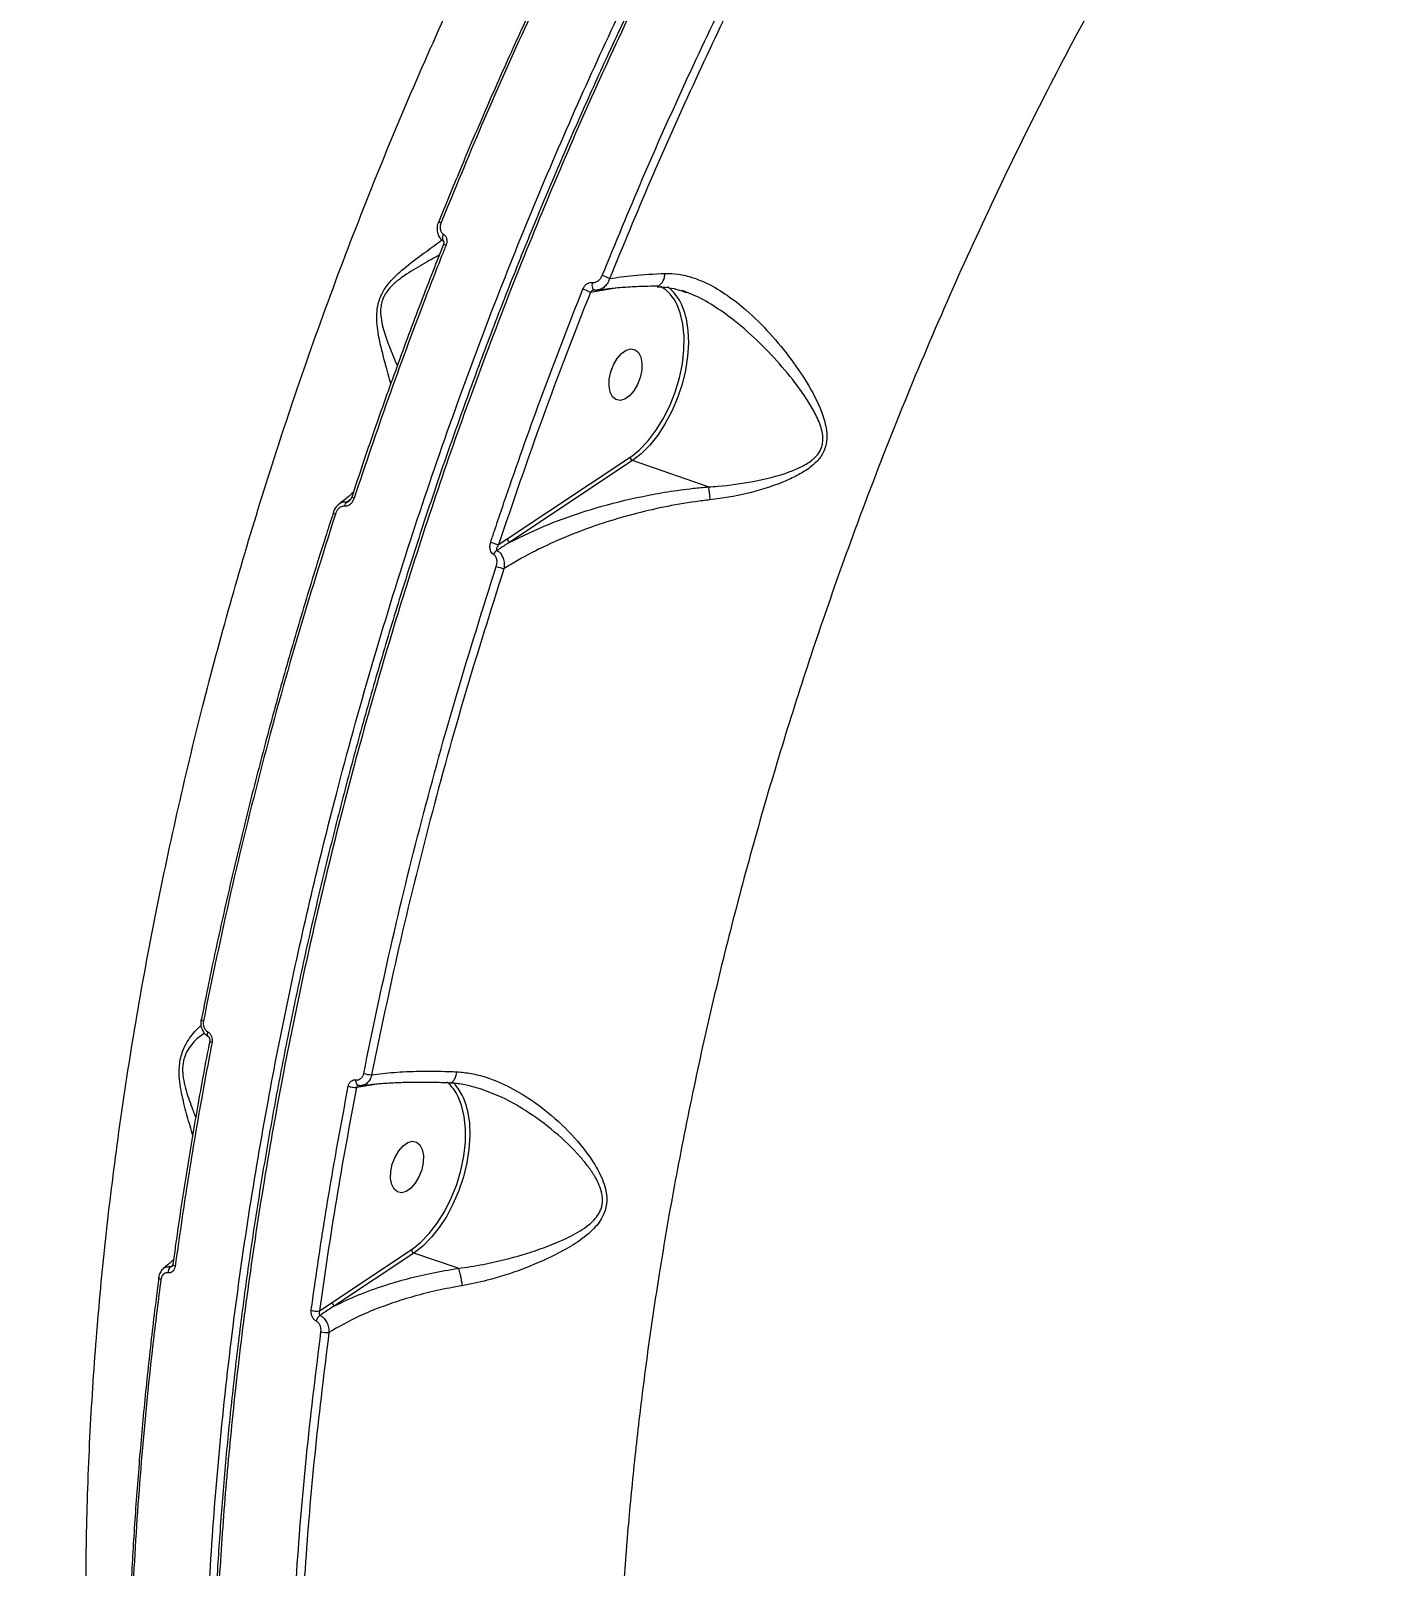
# Model space of a CAD drawing. Header units: millimetres. Extents: x -8607 to 7621, y -5747 to 4382.
# Drawn here: x 4551.7 to 4778, y -822.9 to -564.5 of the extents above; entities that cross this region are included whole.
import ezdxf

# ---------------------------------------------------------------- set-up
doc = ezdxf.new("R2010")
doc.units = ezdxf.units.MM
doc.layers.add('DIKOM_ОБЪЕКТ', color=7, linetype='Continuous')
doc.layers.add('DIKOM_РАЗМЕР_ОБЪЕКТА', color=7, linetype='Continuous')
doc.styles.add('style1', font='arial.ttf', dxfattribs={"width": 0.8})
doc.dimstyles.new('1-50', dxfattribs={"dimtxt": 300, "dimasz": 200, "dimexe": 100, "dimexo": 0, "dimgap": 100, "dimtad": 1, "dimtxsty": 'style1', "dimcen": 200, "dimclrd": 7, "dimclre": 7, "dimclrt": 7, "dimadec": 1, "dimazin": 2, "dimtfac": 1, "dimtmove": 0, "dimatfit": 2, "dimfxl": 0, "dimlwd": 25, "dimlwe": 18, "dimarcsym": 0})

# ---------------------------------------------------------------- blocks, each defined once
blk = doc.blocks.new('*D11')
at = {"layer": 'Defpoints', "color": 0, "transparency": 16777216}
for p in [(7619.37, -165.15), (-6826.53, -739.39), (7619.37, -5647.14)]:
    blk.add_point(p, dxfattribs=at)
at = {"layer": 'DIKOM_РАЗМЕР_ОБЪЕКТА', "color": 7, "lineweight": 18, "transparency": 16777216}
for p, q in [((7619.37, -165.15), (7619.37, -5747.14)), ((-6826.53, -739.39), (-6826.53, -5747.14))]:
    blk.add_line(p, q, dxfattribs=at)
at = {"layer": 'DIKOM_РАЗМЕР_ОБЪЕКТА', "color": 7, "lineweight": 25, "transparency": 16777216}
blk.add_line((-6626.53, -5647.14), (7419.37, -5647.14), dxfattribs=at)
at = {"layer": 'DIKOM_РАЗМЕР_ОБЪЕКТА', "color": 7, "transparency": 16777216}
for points in [[(-6626.53, -5613.8), (-6626.53, -5680.47), (-6826.53, -5647.14)], [(7419.37, -5613.8), (7419.37, -5680.47), (7619.37, -5647.14)]]:
    blk.add_solid(points, dxfattribs=at)
at = {"layer": 'DIKOM_РАЗМЕР_ОБЪЕКТА', "color": 7, "transparency": 16777216, "insert": (396.42, -5393.96), "char_height": 300, "attachment_point": 5, "style": 'style1'}
blk.add_mtext('14400', dxfattribs=at)
blk = doc.blocks.new('*D13')
at = {"layer": 'Defpoints', "color": 0, "transparency": 16777216}
for p in [(-5326.53, -191.39), (6073.47, -191.39), (6073.47, -4959.53)]:
    blk.add_point(p, dxfattribs=at)
at = {"layer": 'DIKOM_РАЗМЕР_ОБЪЕКТА', "color": 7, "lineweight": 18, "transparency": 16777216}
for p, q in [((-5326.53, -191.39), (-5326.53, -5059.53)), ((6073.47, -191.39), (6073.47, -5059.53))]:
    blk.add_line(p, q, dxfattribs=at)
at = {"layer": 'DIKOM_РАЗМЕР_ОБЪЕКТА', "color": 7, "lineweight": 25, "transparency": 16777216}
blk.add_line((-5126.53, -4959.53), (5873.47, -4959.53), dxfattribs=at)
at = {"layer": 'DIKOM_РАЗМЕР_ОБЪЕКТА', "color": 7, "transparency": 16777216}
for points in [[(-5126.53, -4926.2), (-5126.53, -4992.86), (-5326.53, -4959.53)], [(5873.47, -4926.2), (5873.47, -4992.86), (6073.47, -4959.53)]]:
    blk.add_solid(points, dxfattribs=at)
at = {"layer": 'DIKOM_РАЗМЕР_ОБЪЕКТА', "color": 7, "transparency": 16777216, "insert": (373.47, -4706.36), "char_height": 300, "attachment_point": 5, "style": 'style1'}
blk.add_mtext('11400', dxfattribs=at)

msp = doc.modelspace()

# ---------------------------------------------------------------- linework, layer by layer
at = {"layer": 'DIKOM_ОБЪЕКТ', "color": 7, "linetype": 'Continuous', "lineweight": 15}
for p, q in [((4620.332, -596.776), (4620.332, -596.782)), ((4621.185, -600.499), (4621.185, -600.501)), ((4621.196, -599.906), (4621.207, -599.912)), ((4648.844, -608.061), (4645.913, -608.548)), ((4646.574, -608.135), (4646.68, -608.133)), ((4650.434, -607.779), (4648.844, -608.061)), ((4662.11, -608.541), (4661.369, -608.237)), ((4631.933, -650), (4652.576, -636.285)), ((4652.991, -636.856), (4632.348, -650.572)), ((4652.576, -636.285), (4652.87, -636.08)), ((4665.748, -641.266), (4652.991, -636.856)), ((4605.738, -643.008), (4605.739, -643.008)), ((4602.592, -645.678), (4602.596, -645.676)), ((4630.457, -650.991), (4631.933, -650)), ((4580.399, -730.903), (4580.406, -730.886)), ((4609.031, -741.909), (4606.545, -742.32)), ((4607.003, -741.957), (4606.892, -741.957)), ((4610.342, -741.677), (4609.031, -741.909)), ((4627.721, -742.678), (4627.405, -742.552)), ((4602.459, -778.461), (4615.806, -769.593)), ((4615.806, -769.593), (4616.093, -769.394)), ((4616.221, -770.165), (4602.874, -779.033)), ((4623.654, -772.735), (4616.221, -770.165)), ((4600.324, -779.902), (4602.459, -778.461))]:
    msp.add_line(p, q, dxfattribs=at)
at = {"layer": 'DIKOM_ОБЪЕКТ', "color": 7, "linetype": 'Continuous', "lineweight": 15, "flags": 128}
for points in [[(4621.199, -598.776), (4621.096, -598.994), (4621.028, -599.215), (4621, -599.425), (4621.012, -599.613), (4621.064, -599.766), (4621.154, -599.877), (4621.196, -599.906)], [(4646.236, -606.884), (4646.191, -607.122), (4646.178, -607.362), (4646.197, -607.589), (4646.247, -607.79), (4646.326, -607.953), (4646.429, -608.068), (4646.549, -608.13), (4646.574, -608.135)], [(4652.87, -636.08), (4654.092, -635.09), (4655.553, -633.588), (4656.925, -631.815), (4658.173, -629.815), (4659.268, -627.636), (4660.183, -625.329), (4660.896, -622.952), (4661.389, -620.561), (4661.652, -618.214), (4661.677, -615.968), (4661.465, -613.877), (4661.019, -611.992), (4660.498, -610.656)], [(4661.953, -612.721), (4662.017, -613.003), (4662.316, -614.973), (4662.396, -617.106), (4662.255, -619.357), (4661.896, -621.677), (4661.327, -624.014), (4660.561, -626.32), (4659.613, -628.543), (4658.505, -630.636), (4657.261, -632.553), (4655.907, -634.252), (4654.473, -635.697), (4652.991, -636.856)], [(4650.214, -626.585), (4649.642, -626.114), (4649.246, -625.342), (4649.059, -624.33), (4649.095, -623.161), (4649.353, -621.929), (4649.811, -620.735), (4650.432, -619.674), (4651.165, -618.834), (4651.952, -618.281), (4652.728, -618.061), (4653.431, -618.192), (4654.004, -618.662), (4654.4, -619.435), (4654.587, -620.447), (4654.55, -621.616), (4654.292, -622.848), (4653.834, -624.042), (4653.213, -625.103), (4652.48, -625.943), (4651.693, -626.496), (4650.917, -626.716), (4650.214, -626.585)], [(4606.155, -643.164), (4606.012, -643.114), (4605.895, -643.072), (4605.808, -643.04), (4605.755, -643.018), (4605.738, -643.008), (4605.738, -643.008)], [(4580.789, -731.148), (4580.653, -731.097), (4580.542, -731.045), (4580.462, -730.995), (4580.413, -730.948), (4580.399, -730.907), (4580.399, -730.903)], [(4581.52, -732.936), (4581.472, -733.118), (4581.45, -733.289), (4581.455, -733.445), (4581.486, -733.577), (4581.543, -733.681), (4581.623, -733.752), (4581.638, -733.761)], [(4582.249, -734.717), (4582.108, -734.663), (4581.995, -734.608), (4581.914, -734.556), (4581.869, -734.507), (4581.86, -734.465)], [(4606.892, -741.957), (4606.886, -741.957), (4606.777, -741.917), (4606.678, -741.838), (4606.594, -741.725), (4606.529, -741.581), (4606.485, -741.412), (4606.464, -741.225), (4606.467, -741.028)], [(4616.093, -769.394), (4617.322, -768.398), (4618.784, -766.896), (4620.155, -765.124), (4621.404, -763.123), (4622.498, -760.944), (4623.413, -758.637), (4624.126, -756.26), (4624.62, -753.869), (4624.883, -751.522), (4624.908, -749.276), (4624.695, -747.185), (4624.249, -745.299), (4623.687, -743.878)], [(4625.183, -746.03), (4625.248, -746.312), (4625.546, -748.281), (4625.626, -750.415), (4625.485, -752.666), (4625.126, -754.985), (4624.557, -757.323), (4623.791, -759.629), (4622.843, -761.852), (4621.736, -763.945), (4620.491, -765.862), (4619.138, -767.561), (4617.704, -769.006), (4616.221, -770.165)], [(4613.444, -759.894), (4612.872, -759.423), (4612.476, -758.651), (4612.289, -757.639), (4612.326, -756.47), (4612.584, -755.238), (4613.041, -754.043), (4613.662, -752.983), (4614.396, -752.142), (4615.182, -751.59), (4615.959, -751.37), (4616.662, -751.5), (4617.234, -751.971), (4617.63, -752.744), (4617.817, -753.756), (4617.78, -754.925), (4617.522, -756.156), (4617.065, -757.351), (4616.444, -758.411), (4615.71, -759.252), (4614.924, -759.805), (4614.147, -760.025), (4613.444, -759.894)], [(4576.042, -772.382), (4575.901, -772.327), (4575.789, -772.267), (4575.71, -772.206), (4575.666, -772.147), (4575.66, -772.092)], [(4573.258, -774.318), (4573.258, -774.316), (4573.265, -774.289)], [(4573.639, -774.601), (4573.504, -774.547), (4573.394, -774.489), (4573.315, -774.43), (4573.269, -774.372), (4573.258, -774.318)]]:
    msp.add_lwpolyline(points, dxfattribs=at)
at = {"layer": 'DIKOM_ОБЪЕКТ', "color": 7, "linetype": 'Continuous', "lineweight": 15}
for centre, radius, start, end in [((4620.311, -597.788), 1.012, 63.19177, 88.8455), ((4621.161, -601.5), 1.001, 62.71828, 88.61663), ((4644.388, -615.851), 10.725, 63.73016, 70.91485), ((4640.99, -618.611), 11.201, 63.93296, 71.03418), ((4654.429, -613.302), 6.621, 23.55399, 60.46659), ((4653.563, -614.248), 8.528, 10.31572, 51.40814), ((4653.246, -636.235), 0.672, 184.28835, 247.69013), ((4603.724, -643.343), 2.594, 244.12925, 253.96465), ((4605.796, -644.728), 1.27, 132.52687, 171.11115), ((4641.662, -614.401), 38.267, 250.89987, 252.97416), ((4632.603, -649.95), 0.672, 184.28909, 247.6901), ((4631.018, -653.254), 1.523, 122.86912, 156.74023), ((4639.644, -627.016), 29.239, 250.90599, 253.54148), ((4609.088, -736.114), 4.049, 251.01827, 270.21515), ((4606.43, -738.496), 3.826, 250.81842, 271.71327), ((4617.122, -746.966), 7.255, 25.19273, 50.06394), ((4616.312, -747.741), 9.035, 10.91744, 43.75458), ((4616.476, -769.543), 0.672, 184.28836, 247.69012), ((4576.183, -773.466), 1.355, 131.7389, 181.57317), ((4599.873, -777.074), 2.864, 250.96853, 279.07229), ((4603.129, -778.411), 0.672, 184.28909, 247.6901), ((4601.436, -782.024), 1.725, 126.08079, 166.02258), ((4601.504, -780.667), 2.884, 251.24351, 278.41736)]:
    msp.add_arc(centre, radius, start, end, dxfattribs=at)
for points, knots in [([(4689.662, -1104.351), (4687.377, -1103.219), (4681.383, -1100.248), (4672.055, -1094.506), (4662.068, -1087.104), (4652.81, -1078.918), (4644.489, -1070.327), (4636.835, -1061.207), (4629.89, -1051.759), (4622.956, -1041.022), (4616.14, -1028.869), (4609.686, -1015.4), (4603.995, -1001.508), (4599.163, -987.697), (4594.995, -973.689), (4591.48, -959.722), (4588.267, -944.379), (4585.473, -927.585), (4583.273, -909.581), (4581.792, -891.545), (4580.994, -874.072), (4580.781, -856.755), (4581.093, -839.843), (4581.951, -821.873), (4583.442, -802.838), (4585.624, -783.088), (4588.356, -763.695), (4591.482, -745.254), (4595.017, -727.288), (4598.861, -710.019), (4603.474, -691.422), (4608.972, -671.537), (4615.371, -650.798), (4622.18, -630.767), (4629.126, -612.014), (4636.329, -594.024), (4643.65, -576.988), (4651.831, -559.186), (4660.942, -540.717), (4670.881, -522.036), (4680.993, -504.338), (4690.926, -488.088), (4700.895, -472.795), (4710.747, -458.6), (4720.862, -444.83), (4727.773, -436.138), (4731.297, -431.707)], [0, 0, 0, 0, 0.0156509, 0.0410528, 0.0664547, 0.0899044, 0.1133542, 0.1348277, 0.1563011, 0.1771003, 0.2025022, 0.227904, 0.2513538, 0.2748036, 0.2962771, 0.3177505, 0.3385497, 0.3639515, 0.3893534, 0.4128032, 0.436253, 0.4577264, 0.4791999, 0.4999991, 0.5244807, 0.5489623, 0.5715463, 0.5941304, 0.614795, 0.6354597, 0.6554668, 0.6808687, 0.7062706, 0.7297205, 0.7531703, 0.7746438, 0.7961173, 0.8169165, 0.8423185, 0.8677204, 0.8911702, 0.9146201, 0.9360936, 0.9575671, 0.9783663, 1, 1, 1, 1]), ([(4732.651, -431.954), (4731.753, -433.053), (4728.676, -436.817), (4723.507, -443.468), (4717.158, -451.879), (4710.928, -460.472), (4704.822, -469.215), (4698.84, -478.113), (4692.979, -487.166), (4687.238, -496.378), (4681.613, -505.752), (4676.104, -515.29), (4670.71, -524.995), (4665.427, -534.869), (4660.256, -544.917), (4655.201, -555.13), (4650.278, -565.473), (4645.51, -575.905), (4640.908, -586.397), (4636.474, -596.945), (4632.207, -607.551), (4628.104, -618.221), (4624.163, -628.957), (4620.383, -639.763), (4616.764, -650.64), (4613.305, -661.593), (4610.004, -672.625), (4606.863, -683.734), (4603.889, -694.892), (4601.096, -706.051), (4598.494, -717.173), (4596.087, -728.245), (4593.871, -739.272), (4591.846, -750.258), (4590.01, -761.209), (4588.363, -772.126), (4586.904, -783.012), (4585.633, -793.871), (4584.551, -804.706), (4583.657, -815.518), (4582.952, -826.288), (4582.441, -836.974), (4582.126, -847.532), (4582.008, -857.945), (4582.085, -868.213), (4582.358, -878.342), (4582.825, -888.336), (4583.488, -898.198), (4584.345, -907.93), (4585.397, -917.534), (4586.646, -927.014), (4588.091, -936.373), (4589.732, -945.599), (4591.562, -954.661), (4593.576, -963.521), (4595.769, -972.157), (4598.139, -980.566), (4600.687, -988.753), (4603.413, -996.721), (4606.318, -1004.473), (4609.402, -1012.01), (4612.666, -1019.335), (4616.112, -1026.449), (4619.741, -1033.354), (4623.552, -1040.047), (4627.533, -1046.51), (4631.671, -1052.716), (4635.951, -1058.641), (4640.368, -1064.283), (4644.927, -1069.638), (4649.601, -1074.718), (4652.831, -1077.868), (4654.437, -1079.434)], [0, 0, 0, 0, 0.0060017, 0.0205531, 0.0351089, 0.0495914, 0.0640071, 0.0783724, 0.0927037, 0.1070175, 0.1213299, 0.1356542, 0.1500045, 0.1643971, 0.1788482, 0.1933742, 0.2079329, 0.2224373, 0.2368698, 0.251247, 0.2655853, 0.2799011, 0.2942108, 0.3085292, 0.3228687, 0.3372456, 0.3516763, 0.3661771, 0.3807369, 0.3952719, 0.4097248, 0.4241176, 0.4384667, 0.4527885, 0.4670994, 0.4814156, 0.4957482, 0.5101134, 0.5245276, 0.539007, 0.55356, 0.5681114, 0.5825887, 0.5970011, 0.6113649, 0.6256965, 0.6400123, 0.6543285, 0.6686579, 0.6830149, 0.6974158, 0.711877, 0.7264145, 0.7409716, 0.7554762, 0.7699106, 0.7842911, 0.798634, 0.8129556, 0.827272, 0.8415976, 0.8559449, 0.8703302, 0.8847694, 0.8992787, 0.9138366, 0.9283625, 0.9428083, 0.9571929, 0.9715322, 0.9858424, 1, 1, 1, 1]), ([(4733.16, -431.891), (4730.606, -435.083), (4724.802, -442.334), (4715.946, -454.139), (4706.396, -467.579), (4696.875, -481.811), (4687.221, -497.148), (4678.026, -512.712), (4669.642, -527.817), (4662.193, -542.013), (4655.026, -556.42), (4647.856, -571.694), (4640.699, -587.938), (4633.707, -604.898), (4627.086, -622.16), (4620.888, -639.596), (4615.429, -656.198), (4610.527, -672.327), (4606.017, -688.408), (4601.763, -705.018), (4597.791, -722.228), (4594.158, -739.932), (4590.991, -757.677), (4588.318, -775.329), (4586.246, -791.892), (4584.664, -807.761), (4583.497, -823.289), (4582.724, -839.023), (4582.38, -854.943), (4582.488, -870.664), (4583.102, -887.496), (4584.372, -905.301), (4586.184, -921.442), (4588.147, -934.794), (4590.204, -946.586), (4592.805, -959.122), (4596.128, -972.578), (4599.993, -985.869), (4604.438, -998.955), (4609.379, -1011.516), (4614.496, -1022.827), (4619.682, -1032.951), (4625.343, -1042.849), (4631.915, -1053), (4639.525, -1063.165), (4647.103, -1072.071), (4652.355, -1077.173), (4654.733, -1079.483)], [0, 0, 0, 0, 0.0171743, 0.039018, 0.0608996, 0.0842999, 0.1077468, 0.1327047, 0.1550631, 0.1746845, 0.1943334, 0.2165248, 0.2387561, 0.2614025, 0.2855807, 0.3081702, 0.3308016, 0.3511318, 0.3714925, 0.393684, 0.4159152, 0.4385616, 0.4627398, 0.4853293, 0.5079607, 0.5282909, 0.5486516, 0.5704975, 0.5923813, 0.6143903, 0.636438, 0.664243, 0.6921263, 0.7089593, 0.7258096, 0.7476555, 0.7695393, 0.7929439, 0.8163951, 0.8400293, 0.8637115, 0.8833263, 0.9029684, 0.9282908, 0.9536132, 0.9789947, 1, 1, 1, 1]), ([(4574.751, -935.395), (4574.231, -933.57), (4572.822, -928.625), (4570.803, -920.263), (4568.668, -910.337), (4566.798, -900.14), (4565.186, -889.727), (4563.838, -879.117), (4562.573, -866.552), (4561.561, -851.874), (4561.013, -835.147), (4561.038, -818.225), (4561.609, -801.393), (4562.703, -784.517), (4564.284, -767.754), (4566.411, -750.444), (4569.123, -732.61), (4572.44, -714.375), (4576.268, -696.248), (4580.52, -678.521), (4585.207, -661.039), (4590.265, -643.948), (4595.892, -626.569), (4602.113, -608.949), (4608.919, -591.23), (4616.116, -573.912), (4623.567, -557.259), (4631.316, -541.112), (4639.276, -525.589), (4647.38, -510.795), (4655.558, -496.693), (4661.122, -487.792), (4663.907, -483.337)], [0, 0, 0, 0, 0.0148363, 0.0402008, 0.0655653, 0.0910448, 0.1165244, 0.141812, 0.1671279, 0.2049211, 0.2428091, 0.2795665, 0.3164109, 0.3518229, 0.3873126, 0.4222067, 0.4600617, 0.4980115, 0.5348286, 0.5717326, 0.6072017, 0.6427483, 0.6776981, 0.7156472, 0.7536911, 0.7905992, 0.8275942, 0.8631503, 0.8987839, 0.9338189, 0.9668784, 1, 1, 1, 1]), ([(4757.462, -515.224), (4754.2, -520.236), (4747.669, -530.273), (4738.288, -545.985), (4729.229, -562.162), (4720.533, -578.845), (4712.228, -595.965), (4704.333, -613.51), (4696.887, -631.41), (4690.329, -648.537), (4684.588, -664.778), (4679.582, -680.076), (4674.934, -695.498), (4670.652, -711.034), (4666.75, -726.645), (4663.236, -742.316), (4660.123, -758), (4657.61, -772.574), (4655.609, -786.011), (4654.039, -798.283), (4652.74, -810.459), (4651.71, -822.538), (4650.95, -834.526), (4650.464, -846.369), (4650.251, -858.036), (4650.307, -869.533), (4650.633, -880.885), (4651.23, -892.091), (4652.099, -903.122), (4653.238, -913.947), (4654.643, -924.546), (4656.313, -934.917), (4658.251, -945.067), (4660.448, -954.948), (4662.894, -964.536), (4665.589, -973.838), (4668.539, -982.875), (4672.079, -992.555), (4676.301, -1002.743), (4681.312, -1013.284), (4686.74, -1023.281), (4692.568, -1032.692), (4698.783, -1041.504), (4705.381, -1049.682), (4712.33, -1057.281), (4717.26, -1061.791), (4719.727, -1064.048)], [0, 0, 0, 0, 0.0279517, 0.0559711, 0.0841497, 0.112398, 0.140846, 0.1693659, 0.1980505, 0.2268089, 0.2504876, 0.2742079, 0.2980249, 0.3218842, 0.3458643, 0.3698877, 0.3940102, 0.4181768, 0.4373171, 0.4564794, 0.475545, 0.4946105, 0.5137639, 0.5329172, 0.5518732, 0.5708292, 0.5898716, 0.608914, 0.6280087, 0.6471254, 0.6661455, 0.6851656, 0.7042731, 0.7233807, 0.7422913, 0.7612018, 0.7801984, 0.799195, 0.8241795, 0.8492136, 0.8742975, 0.8994316, 0.9244982, 0.9496151, 0.9747822, 1, 1, 1, 1]), ([(4649.693, -532.857), (4649.118, -533.954), (4646.801, -538.378), (4642.877, -546.263), (4637.926, -556.508), (4633.123, -566.88), (4628.467, -577.36), (4624.201, -587.329), (4621.563, -593.843), (4620.367, -596.796)], [0, 0, 0, 0, 0.0534962, 0.2157095, 0.3780356, 0.5404397, 0.7028859, 0.8653281, 1, 1, 1, 1]), ([(4650.126, -532.866), (4647.497, -538.023), (4642.234, -548.345), (4634.746, -564.235), (4627.532, -580.395), (4623.024, -591.385), (4620.768, -596.885)], [0, 0, 0, 0, 0.2488775, 0.4981997, 0.7488727, 1, 1, 1, 1]), ([(4647.895, -605.715), (4650.137, -600.268), (4654.624, -589.362), (4661.832, -573.259), (4669.359, -557.329), (4674.674, -546.94), (4677.333, -541.741)], [0, 0, 0, 0, 0.2488775, 0.4981996, 0.7488726, 1, 1, 1, 1]), ([(4678.507, -542.397), (4675.877, -547.538), (4670.612, -557.83), (4663.12, -573.674), (4655.903, -589.789), (4651.392, -600.749), (4649.135, -606.234)], [0, 0, 0, 0, 0.2488778, 0.4982002, 0.748873, 1, 1, 1, 1]), ([(4620.341, -596.78), (4620.32, -596.825), (4620.165, -597.157), (4620.075, -597.816), (4620.177, -598.674), (4620.549, -599.37), (4620.923, -599.795), (4621.181, -599.888), (4621.203, -599.896)], [0, 0, 0, 0, 0.0416171, 0.3010948, 0.5378022, 0.7626388, 0.9798433, 1, 1, 1, 1]), ([(4620.768, -596.885), (4620.709, -597.074), (4620.592, -597.452), (4620.636, -598.016), (4620.832, -598.497), (4621.079, -598.686), (4621.199, -598.776)], [0, 0, 0, 0, 0.2583542, 0.5167488, 0.7678077, 1, 1, 1, 1]), ([(4621.199, -598.776), (4621.315, -598.865), (4621.555, -599.047), (4621.747, -599.512), (4621.79, -600.058), (4621.676, -600.426), (4621.62, -600.61)], [0, 0, 0, 0, 0.2338668, 0.4824937, 0.7413363, 1, 1, 1, 1]), ([(4621.205, -600.509), (4620.613, -601.985), (4618.591, -607.022), (4615.306, -615.694), (4611.368, -626.504), (4608.186, -635.613), (4606.378, -641.131), (4605.76, -643.015)], [0, 0, 0, 0, 0.1057273, 0.360678, 0.6150311, 0.8685924, 1, 1, 1, 1]), ([(4621.62, -600.61), (4621.375, -601.228), (4620.148, -604.32), (4616.821, -612.896), (4611.801, -626.43), (4608.038, -637.583), (4606.155, -643.164)], [0, 0, 0, 0, 0.0441412, 0.2207137, 0.6100127, 1, 1, 1, 1]), ([(4612.331, -623.933), (4612.189, -623.405), (4611.755, -621.797), (4610.926, -618.858), (4610.244, -615.845), (4609.959, -613.594), (4609.939, -611.813), (4610.274, -609.972), (4611.107, -608.136), (4612.37, -606.53), (4614.346, -604.636), (4616.87, -602.693), (4619.311, -600.939), (4620.548, -600.017), (4620.96, -599.71)], [0, 0, 0, 0, 0.0788795, 0.2403301, 0.3480683, 0.4027136, 0.4586566, 0.5081693, 0.5581774, 0.6205186, 0.680401, 0.8065314, 0.9355548, 1, 1, 1, 1]), ([(4621.204, -599.913), (4621.201, -599.905), (4621.196, -599.893), (4621.252, -600.024), (4621.261, -600.204), (4621.224, -600.416), (4621.158, -600.555), (4621.125, -600.625)], [0, 0, 0, 0, 0.3067004, 0.4787622, 0.6498896, 0.8226574, 1, 1, 1, 1]), ([(4620.498, -602.28), (4620.396, -602.336), (4619.444, -602.863), (4617.306, -604.039), (4615, -605.42), (4613.472, -606.574), (4612.777, -607.168), (4612.105, -607.847), (4611.565, -608.542), (4611.169, -609.228), (4610.961, -609.72), (4610.788, -610.26), (4610.66, -610.852), (4610.575, -611.935), (4610.712, -613.287), (4611.074, -614.8), (4611.529, -616.22), (4612.324, -618.366), (4612.961, -619.832), (4613.431, -620.913)], [0, 0, 0, 0, 0.0181434, 0.1691536, 0.3224334, 0.3567284, 0.3912251, 0.4252766, 0.4601775, 0.4824253, 0.5053494, 0.5136249, 0.5398965, 0.5671101, 0.6288205, 0.6929718, 0.7566127, 0.8205806, 1, 1, 1, 1]), ([(4644.631, -608.017), (4644.658, -607.955), (4644.757, -607.726), (4645.002, -607.378), (4645.388, -607.059), (4645.816, -606.87), (4646.096, -606.88), (4646.236, -606.884)], [0, 0, 0, 0, 0.0918816, 0.335558, 0.5630753, 0.7814373, 1, 1, 1, 1]), ([(4646.236, -606.884), (4646.379, -606.889), (4646.666, -606.898), (4647.105, -606.705), (4647.505, -606.376), (4647.762, -606.016), (4647.866, -605.78), (4647.895, -605.715)], [0, 0, 0, 0, 0.216891, 0.4334722, 0.6619726, 0.9080849, 1, 1, 1, 1]), ([(4649.135, -606.234), (4649.1, -606.339), (4648.971, -606.726), (4648.615, -607.321), (4648.028, -607.842), (4647.527, -608.111), (4647.248, -608.112), (4647.191, -608.113)], [0, 0, 0, 0, 0.10842, 0.3988833, 0.6712557, 0.933625, 1, 1, 1, 1]), ([(4649.135, -606.234), (4650.439, -606.042), (4653.273, -605.626), (4656.653, -605.449), (4658.476, -605.354)], [0, 0, 0, 0, 0.4604881, 1, 1, 1, 1]), ([(4657.145, -607.458), (4657.146, -607.458), (4657.305, -607.494), (4657.624, -607.305), (4658.035, -606.886), (4658.328, -606.238), (4658.444, -605.691), (4658.472, -605.399), (4658.476, -605.354)], [0, 0, 0, 0, 0.0019503, 0.2476948, 0.4934394, 0.739185, 0.9603322, 1, 1, 1, 1]), ([(4658.476, -605.354), (4659.217, -605.371), (4660.771, -605.407), (4663.179, -606.021), (4665.953, -607.159), (4668.966, -608.972), (4672.513, -611.769), (4676.173, -615.398), (4679.721, -619.778), (4682.841, -624.342), (4684.88, -628.472), (4685.756, -631.777), (4685.701, -634.061), (4684.973, -635.94), (4683.548, -637.548), (4681.706, -638.858), (4678.475, -640.501), (4673.796, -642.126), (4669.162, -643.065), (4666.563, -643.396), (4666.03, -643.464)], [0, 0, 0, 0, 0.039972, 0.0838375, 0.127732, 0.1889333, 0.2502303, 0.3350389, 0.419981, 0.5024357, 0.584612, 0.6297421, 0.6580817, 0.6869127, 0.7179993, 0.7532858, 0.7887207, 0.8822415, 0.975869, 1, 1, 1, 1]), ([(4629.14, -650.561), (4629.35, -649.928), (4630.399, -646.765), (4633.364, -638.042), (4638.216, -624.439), (4642.491, -613.494), (4644.631, -608.017)], [0, 0, 0, 0, 0.0441412, 0.2207137, 0.6100127, 1, 1, 1, 1]), ([(4645.913, -608.548), (4643.184, -615.548), (4637.719, -629.568), (4632.88, -643.843), (4630.457, -650.991)], [0, 0, 0, 0, 0.4992727, 1, 1, 1, 1]), ([(4646.543, -608.138), (4646.534, -608.14), (4646.464, -608.153), (4646.323, -608.206), (4646.136, -608.323), (4646, -608.445), (4645.932, -608.526), (4645.913, -608.548)], [0, 0, 0, 0, 0.03308058, 0.27484928, 0.55522277, 0.87658031, 1, 1, 1, 1]), ([(4646.543, -608.14), (4646.548, -608.139), (4646.574, -608.131), (4646.573, -608.134), (4646.573, -608.136)], [0, 0, 0, 0, 0.1698118, 1, 1, 1, 1]), ([(4646.58, -608.125), (4646.608, -608.133), (4646.806, -608.189), (4647.015, -608.146), (4647.194, -608.11)], [0, 0, 0, 0, 0.1417335, 1, 1, 1, 1]), ([(4647.193, -608.136), (4647.961, -608.036), (4649.537, -607.83), (4652.218, -607.622), (4654.75, -607.493), (4656.454, -607.476), (4657.112, -607.469)], [0, 0, 0, 0, 0.2650156, 0.5435392, 0.8237237, 1, 1, 1, 1]), ([(4657.138, -607.626), (4657.594, -607.633), (4658.685, -607.651), (4660.346, -607.974), (4661.547, -608.397), (4662.084, -608.587)], [0, 0, 0, 0, 0.2847981, 0.6801239, 1, 1, 1, 1]), ([(4665.754, -641.271), (4665.756, -641.271), (4666.284, -641.241), (4668.826, -641.064), (4673.391, -640.445), (4678.028, -639.32), (4681.256, -638.014), (4683.054, -636.987), (4684.373, -635.699), (4684.857, -634.598), (4685.073, -633.51), (4685.003, -631.91), (4684.197, -629.741), (4682.946, -627.45), (4681.022, -624.551), (4678.236, -621.045), (4674.448, -617.018), (4670.668, -613.644), (4667.027, -611.013), (4664.296, -609.393), (4662.623, -608.741), (4662.11, -608.541)], [0, 0, 0, 0, 0.00009902, 0.02736956, 0.13192198, 0.23875866, 0.27677257, 0.31548868, 0.34734348, 0.37079737, 0.37616365, 0.40510765, 0.45343593, 0.49885773, 0.54472415, 0.63827382, 0.73371428, 0.83123083, 0.89936556, 0.9691206, 1, 1, 1, 1]), ([(4606.045, -642.154), (4605.383, -642.749), (4604.637, -643.422), (4603.743, -644.062), (4603.642, -644.135)], [0, 0, 0, 0, 0.8863619, 1, 1, 1, 1]), ([(4606.155, -643.164), (4606.102, -643.303), (4605.978, -643.626), (4605.685, -644.044), (4605.317, -644.362), (4604.928, -644.547), (4604.67, -644.537), (4604.542, -644.532)], [0, 0, 0, 0, 0.1825282, 0.4237843, 0.6274648, 0.8134356, 1, 1, 1, 1]), ([(4605.728, -643.005), (4605.712, -643.06), (4605.665, -643.229), (4605.53, -643.439), (4605.388, -643.596), (4605.33, -643.635), (4605.312, -643.646)], [0, 0, 0, 0, 0.19952098, 0.60640546, 0.88515969, 1, 1, 1, 1]), ([(4632.348, -650.572), (4634.55, -649.503), (4637.879, -647.888), (4642.887, -646.05), (4647.996, -644.419), (4653.375, -643.08), (4658.913, -642.076), (4662.612, -641.563), (4664.906, -641.346), (4665.748, -641.266)], [0, 0, 0, 0, 0.2355394, 0.35603642, 0.47652737, 0.70165714, 0.81729528, 0.93291709, 1, 1, 1, 1]), ([(4665.748, -641.266), (4665.749, -641.267), (4665.751, -641.268), (4665.754, -641.269), (4665.754, -641.271), (4665.754, -641.271)], [0, 0, 0, 0, 0.4269521, 0.7842824, 1, 1, 1, 1]), ([(4665.754, -641.271), (4665.783, -641.432), (4665.842, -641.754), (4665.935, -642.49), (4665.997, -643.089), (4666.026, -643.415), (4666.03, -643.464)], [0, 0, 0, 0, 0.3157288, 0.6314576, 0.943771, 1, 1, 1, 1]), ([(4602.644, -645.692), (4602.256, -646.872), (4600.667, -651.706), (4598.049, -660.245), (4594.793, -671.3), (4591.72, -682.394), (4588.822, -693.512), (4586.099, -704.643), (4583.57, -715.775), (4581.689, -724.53), (4580.715, -729.565), (4580.457, -730.897)], [0, 0, 0, 0, 0.0419618, 0.1719325, 0.3020186, 0.4321923, 0.5624247, 0.6926865, 0.8229384, 0.9531511, 1, 1, 1, 1]), ([(4603.653, -644.154), (4603.524, -644.254), (4603.177, -644.521), (4602.814, -645.06), (4602.675, -645.508), (4602.62, -645.687)], [0, 0, 0, 0, 0.2644581, 0.7052236, 1, 1, 1, 1]), ([(4604.542, -644.532), (4604.417, -644.527), (4604.169, -644.517), (4603.795, -644.694), (4603.447, -644.999), (4603.174, -645.397), (4603.058, -645.703), (4603.008, -645.837)], [0, 0, 0, 0, 0.188925, 0.3774349, 0.5791838, 0.8164502, 1, 1, 1, 1]), ([(4603.653, -644.149), (4603.697, -644.108), (4603.892, -643.926), (4604.339, -643.765), (4604.737, -643.783), (4604.938, -643.793)], [0, 0, 0, 0, 0.123521, 0.55610065, 1, 1, 1, 1]), ([(4604.938, -643.793), (4605.034, -643.726), (4605.244, -643.581), (4605.452, -643.436), (4605.565, -643.357)], [0, 0, 0, 0, 0.4561675, 1, 1, 1, 1]), ([(4604.938, -643.793), (4604.969, -643.792), (4605.022, -643.791), (4605.143, -643.751), (4605.241, -643.703), (4605.304, -643.653), (4605.313, -643.647)], [0, 0, 0, 0, 0.2373479, 0.411627, 0.9191338, 1, 1, 1, 1]), ([(4666.03, -643.464), (4665.227, -643.561), (4662.603, -643.878), (4658.225, -644.643), (4653.015, -645.857), (4647.715, -647.421), (4642.42, -649.357), (4637.251, -651.678), (4633.643, -653.631), (4631.777, -654.796), (4631.36, -655.057)], [0, 0, 0, 0, 0.06012026, 0.19623568, 0.33281705, 0.46906255, 0.63032836, 0.79211534, 0.95343466, 1, 1, 1, 1]), ([(4603.008, -645.837), (4600.797, -652.85), (4596.369, -666.896), (4590.525, -688.194), (4585.225, -709.64), (4582.269, -723.972), (4580.789, -731.148)], [0, 0, 0, 0, 0.2482523, 0.4971932, 0.7482405, 1, 1, 1, 1]), ([(4629.619, -652.652), (4629.593, -652.637), (4629.46, -652.559), (4629.243, -652.333), (4629.046, -651.886), (4628.97, -651.263), (4629.08, -650.811), (4629.14, -650.561)], [0, 0, 0, 0, 0.0440727, 0.2245474, 0.4337722, 0.6875081, 1, 1, 1, 1]), ([(4632.348, -650.572), (4632.138, -650.706), (4631.415, -651.169), (4630.699, -651.64), (4630.191, -651.974)], [0, 0, 0, 0, 0.2912822, 1, 1, 1, 1]), ([(4630.079, -654.646), (4630.139, -654.396), (4630.243, -653.957), (4630.163, -653.361), (4629.972, -652.944), (4629.764, -652.736), (4629.64, -652.664), (4629.619, -652.652)], [0, 0, 0, 0, 0.3277202, 0.573894, 0.77963, 0.9627747, 1, 1, 1, 1]), ([(4630.457, -650.991), (4630.378, -651.112), (4630.239, -651.325), (4630.131, -651.614), (4630.107, -651.807), (4630.136, -651.909), (4630.165, -651.953), (4630.184, -651.968), (4630.191, -651.974)], [0, 0, 0, 0, 0.3694027, 0.6445477, 0.8371646, 0.9270165, 0.9711869, 1, 1, 1, 1]), ([(4630.191, -651.974), (4630.227, -651.994), (4630.435, -652.113), (4630.797, -652.438), (4631.191, -653.084), (4631.426, -653.932), (4631.431, -654.625), (4631.37, -654.995), (4631.36, -655.057)], [0, 0, 0, 0, 0.0395069, 0.2326388, 0.4437426, 0.6867398, 0.9479473, 1, 1, 1, 1]), ([(4607.771, -739.943), (4609.236, -732.867), (4612.172, -718.696), (4617.457, -697.352), (4623.338, -675.957), (4627.83, -661.757), (4630.079, -654.646)], [0, 0, 0, 0, 0.2482522, 0.497193, 0.7482405, 1, 1, 1, 1]), ([(4631.36, -655.057), (4629.146, -662.052), (4624.713, -676.063), (4618.861, -697.308), (4613.55, -718.704), (4610.587, -733.003), (4609.103, -740.163)], [0, 0, 0, 0, 0.2482527, 0.4971938, 0.7482409, 1, 1, 1, 1]), ([(4580.409, -730.904), (4580.398, -730.948), (4580.311, -731.273), (4580.349, -731.939), (4580.635, -732.797), (4581.101, -733.44), (4581.506, -733.654), (4581.649, -733.729)], [0, 0, 0, 0, 0.0405716, 0.3032134, 0.5728367, 0.8489569, 1, 1, 1, 1]), ([(4578.998, -750.372), (4578.696, -749.315), (4578.098, -747.22), (4577.317, -744.308), (4576.851, -741.831), (4576.652, -739.758), (4576.832, -737.423), (4577.562, -735.454), (4578.472, -733.991), (4579.404, -732.786), (4580.044, -732.196), (4580.386, -731.88)], [0, 0, 0, 0, 0.1721684, 0.3411821, 0.4270383, 0.5153159, 0.6154872, 0.7315071, 0.8153374, 0.9011479, 1, 1, 1, 1]), ([(4581.001, -733.185), (4580.646, -733.419), (4579.994, -733.849), (4579.028, -734.812), (4578.181, -735.886), (4577.659, -736.984), (4577.351, -738.18), (4577.279, -739.032), (4577.332, -740.279), (4577.541, -741.592), (4578.15, -743.81), (4578.865, -745.764), (4579.367, -747.029), (4579.498, -747.358)], [0, 0, 0, 0, 0.1135891, 0.2088896, 0.3060122, 0.4019584, 0.431307, 0.5176797, 0.5382043, 0.6333688, 0.7330016, 0.9305031, 1, 1, 1, 1]), ([(4580.789, -731.148), (4580.77, -731.316), (4580.732, -731.651), (4580.85, -732.156), (4581.086, -732.59), (4581.337, -732.83), (4581.491, -732.92), (4581.52, -732.936)], [0, 0, 0, 0, 0.2363546, 0.4725827, 0.7091512, 0.9458514, 1, 1, 1, 1]), ([(4581.52, -732.936), (4581.548, -732.953), (4581.701, -733.041), (4581.951, -733.28), (4582.185, -733.712), (4582.304, -734.216), (4582.268, -734.55), (4582.249, -734.717)], [0, 0, 0, 0, 0.0535395, 0.2897948, 0.5263616, 0.7631292, 1, 1, 1, 1]), ([(4581.868, -734.467), (4581.771, -734.953), (4580.935, -739.139), (4579.533, -747.015), (4577.695, -758.075), (4576.416, -766.44), (4575.806, -771.096), (4575.675, -772.094)], [0, 0, 0, 0, 0.0386156, 0.3320308, 0.6260723, 0.9198607, 1, 1, 1, 1]), ([(4582.249, -734.717), (4582.126, -735.357), (4581.511, -738.558), (4580.058, -746.453), (4578.034, -758.388), (4576.706, -767.716), (4576.042, -772.382)], [0, 0, 0, 0, 0.0507678, 0.2538476, 0.6266954, 1, 1, 1, 1]), ([(4581.638, -733.764), (4581.649, -733.77), (4581.672, -733.781), (4581.748, -733.863), (4581.82, -733.996), (4581.866, -734.161), (4581.88, -734.33), (4581.864, -734.424), (4581.857, -734.467)], [0, 0, 0, 0, 0.1725282, 0.3545164, 0.523656, 0.6978098, 0.8631376, 1, 1, 1, 1]), ([(4605.173, -742.11), (4605.181, -742.073), (4605.224, -741.875), (4605.369, -741.543), (4605.672, -741.21), (4606.054, -741.012), (4606.329, -741.023), (4606.467, -741.028)], [0, 0, 0, 0, 0.0545852, 0.2913569, 0.527817, 0.7639702, 1, 1, 1, 1]), ([(4606.467, -741.028), (4606.606, -741.034), (4606.883, -741.045), (4607.267, -740.846), (4607.573, -740.51), (4607.719, -740.177), (4607.763, -739.979), (4607.771, -739.943)], [0, 0, 0, 0, 0.236408, 0.4729314, 0.7098822, 0.9468304, 1, 1, 1, 1]), ([(4609.103, -740.163), (4609.091, -740.223), (4609.024, -740.551), (4608.792, -741.107), (4608.299, -741.647), (4607.846, -741.93), (4607.575, -741.933), (4607.528, -741.933)], [0, 0, 0, 0, 0.0653369, 0.3564132, 0.6474817, 0.9381884, 1, 1, 1, 1]), ([(4609.103, -740.163), (4610.322, -740.016), (4612.785, -739.719), (4617.172, -739.544), (4620.815, -739.567), (4622.978, -739.651), (4623.435, -739.669)], [0, 0, 0, 0, 0.2991599, 0.6039868, 0.9163485, 1, 1, 1, 1]), ([(4622.331, -741.487), (4622.352, -741.494), (4622.488, -741.542), (4622.754, -741.354), (4623.077, -740.926), (4623.294, -740.352), (4623.395, -739.909), (4623.427, -739.714), (4623.435, -739.669)], [0, 0, 0, 0, 0.04616035, 0.30198217, 0.5578044, 0.81362745, 0.95740296, 1, 1, 1, 1]), ([(4623.435, -739.669), (4624.251, -739.744), (4625.886, -739.895), (4628.922, -740.701), (4632.473, -742.205), (4636.796, -744.867), (4641.189, -748.45), (4644.885, -752.538), (4647.395, -756.342), (4648.595, -759.361), (4648.756, -761.983), (4647.997, -764.319), (4646.13, -766.574), (4643.406, -768.635), (4639.464, -770.804), (4634.534, -772.944), (4629.162, -774.684), (4625.726, -775.376), (4624.31, -775.661)], [0, 0, 0, 0, 0.0404305, 0.0808828, 0.150957, 0.2211467, 0.3139213, 0.4066913, 0.4680974, 0.5184387, 0.5509393, 0.5857394, 0.6308309, 0.6892176, 0.7478304, 0.8412608, 0.9345794, 1, 1, 1, 1]), ([(4598.939, -779.781), (4599.026, -779.147), (4599.463, -775.978), (4600.609, -768.137), (4602.525, -756.22), (4604.29, -746.815), (4605.173, -742.11)], [0, 0, 0, 0, 0.0507678, 0.2538476, 0.6266954, 1, 1, 1, 1]), ([(4606.545, -742.32), (4605.372, -748.601), (4603.024, -761.177), (4601.225, -773.656), (4600.324, -779.902)], [0, 0, 0, 0, 0.4994501, 1, 1, 1, 1]), ([(4606.893, -741.962), (4606.883, -741.962), (4606.826, -741.963), (4606.729, -742.021), (4606.62, -742.13), (4606.566, -742.242), (4606.548, -742.308), (4606.545, -742.32)], [0, 0, 0, 0, 0.062744, 0.35214642, 0.6423205, 0.93300469, 1, 1, 1, 1]), ([(4606.893, -741.942), (4606.94, -741.955), (4607.132, -742.008), (4607.328, -741.961), (4607.476, -741.925)], [0, 0, 0, 0, 0.2447384, 1, 1, 1, 1]), ([(4607.531, -741.98), (4608.275, -741.887), (4609.782, -741.698), (4612.344, -741.513), (4615.121, -741.403), (4618.108, -741.388), (4620.528, -741.428), (4621.985, -741.503), (4622.345, -741.522)], [0, 0, 0, 0, 0.1824792, 0.3695216, 0.5583426, 0.7480686, 0.9378454, 1, 1, 1, 1]), ([(4622.327, -741.542), (4622.602, -741.547), (4623.581, -741.568), (4625.294, -741.882), (4626.715, -742.312), (4627.421, -742.525)], [0, 0, 0, 0, 0.1641193, 0.5844539, 1, 1, 1, 1]), ([(4623.66, -772.738), (4623.661, -772.738), (4624.362, -772.654), (4625.767, -772.454), (4629.143, -771.851), (4633.794, -770.723), (4638.721, -769.1), (4642.685, -767.363), (4645.063, -765.963), (4646.558, -764.616), (4647.237, -763.754), (4647.658, -762.922), (4647.851, -762.3), (4647.962, -761.6), (4647.965, -760.82), (4647.763, -759.7), (4647.287, -758.429), (4646.481, -756.958), (4645.44, -755.46), (4643.346, -752.922), (4639.943, -749.67), (4635.469, -746.4), (4631.345, -744.01), (4628.845, -743.091), (4627.721, -742.678)], [0, 0, 0, 0, 0.0000659, 0.0368059, 0.0737478, 0.1777248, 0.2845883, 0.3484623, 0.4134615, 0.4367741, 0.4606386, 0.4739805, 0.4876703, 0.4956316, 0.5117277, 0.5284556, 0.5546802, 0.581659, 0.6152369, 0.6490879, 0.7522111, 0.8579237, 0.9361326, 1, 1, 1, 1]), ([(4575.783, -771.281), (4575.691, -771.372), (4575.192, -771.86), (4574.564, -772.33), (4574.052, -772.713)], [0, 0, 0, 0, 0.1856911, 1, 1, 1, 1]), ([(4576.042, -772.382), (4576.032, -772.439), (4575.996, -772.661), (4575.855, -773.007), (4575.576, -773.332), (4575.221, -773.522), (4574.959, -773.51), (4574.828, -773.503)], [0, 0, 0, 0, 0.0825824, 0.3217227, 0.5513052, 0.7756177, 1, 1, 1, 1]), ([(4575.281, -772.455), (4575.332, -772.419), (4575.451, -772.337), (4575.568, -772.255), (4575.635, -772.208)], [0, 0, 0, 0, 0.4292372, 1, 1, 1, 1]), ([(4575.281, -772.455), (4575.323, -772.455), (4575.371, -772.455), (4575.464, -772.427), (4575.511, -772.396), (4575.552, -772.369)], [0, 0, 0, 0, 0.452627, 0.5219013, 1, 1, 1, 1]), ([(4575.654, -772.094), (4575.65, -772.131), (4575.638, -772.232), (4575.588, -772.333), (4575.547, -772.377), (4575.552, -772.373), (4575.553, -772.373)], [0, 0, 0, 0, 0.1948171, 0.5274582, 0.8700421, 1, 1, 1, 1]), ([(4573.322, -774.298), (4573.164, -775.462), (4572.509, -780.284), (4571.552, -788.716), (4570.453, -799.585), (4569.56, -810.391), (4568.856, -821.126), (4568.347, -831.78), (4568.038, -842.338), (4567.912, -851.933), (4567.978, -857.956), (4568.006, -860.536)], [0, 0, 0, 0, 0.03938062, 0.16310781, 0.28696127, 0.41091208, 0.53493032, 0.65898542, 0.78303914, 0.90705807, 1, 1, 1, 1]), ([(4573.639, -774.601), (4573.211, -777.979), (4571.959, -787.854), (4570.341, -804.108), (4569.01, -823.285), (4568.264, -842.286), (4568.3, -854.704), (4568.318, -860.92)], [0, 0, 0, 0, 0.1144542, 0.3345003, 0.5550756, 0.7772654, 1, 1, 1, 1]), ([(4574.139, -772.73), (4574.124, -772.738), (4573.891, -772.855), (4573.588, -773.311), (4573.308, -773.856), (4573.291, -774.223), (4573.286, -774.321)], [0, 0, 0, 0, 0.02678558, 0.43024666, 0.84721548, 1, 1, 1, 1]), ([(4574.828, -773.503), (4574.699, -773.497), (4574.44, -773.484), (4574.091, -773.671), (4573.818, -773.99), (4573.683, -774.329), (4573.648, -774.545), (4573.639, -774.601)], [0, 0, 0, 0, 0.2256675, 0.4513623, 0.6801796, 0.9175966, 1, 1, 1, 1]), ([(4574.096, -772.755), (4574.098, -772.753), (4574.235, -772.587), (4574.646, -772.436), (4575.069, -772.448), (4575.281, -772.455)], [0, 0, 0, 0, 0.00726001, 0.50256122, 1, 1, 1, 1]), ([(4602.874, -779.033), (4604.185, -778.413), (4606.826, -777.164), (4610.998, -775.668), (4615.144, -774.455), (4619.263, -773.473), (4622.162, -772.986), (4623.654, -772.735)], [0, 0, 0, 0, 0.21989741, 0.44277535, 0.62367115, 0.80625706, 1, 1, 1, 1]), ([(4623.654, -772.735), (4623.656, -772.735), (4623.658, -772.736), (4623.66, -772.738), (4623.66, -772.738), (4623.66, -772.738)], [0, 0, 0, 0, 0.5019097, 0.9101308, 1, 1, 1, 1]), ([(4623.66, -772.738), (4623.725, -772.895), (4623.856, -773.208), (4624.046, -773.936), (4624.199, -774.733), (4624.278, -775.324), (4624.306, -775.615), (4624.31, -775.661)], [0, 0, 0, 0, 0.2440021, 0.4880042, 0.7320067, 0.9571012, 1, 1, 1, 1]), ([(4624.31, -775.661), (4622.899, -775.919), (4620.173, -776.417), (4616.285, -777.405), (4611.82, -778.787), (4606.805, -780.747), (4603.567, -782.587), (4601.926, -783.52)], [0, 0, 0, 0, 0.164794, 0.3184402, 0.4735199, 0.7333093, 1, 1, 1, 1]), ([(4599.763, -781.607), (4599.746, -781.598), (4599.601, -781.519), (4599.339, -781.294), (4599.066, -780.848), (4598.91, -780.315), (4598.929, -779.959), (4598.939, -779.781)], [0, 0, 0, 0, 0.02991529, 0.26179097, 0.50394809, 0.75202154, 1, 1, 1, 1]), ([(4600.324, -779.902), (4600.3, -779.975), (4600.252, -780.118), (4600.246, -780.329), (4600.291, -780.497), (4600.358, -780.584), (4600.402, -780.618), (4600.416, -780.627), (4600.421, -780.63)], [0, 0, 0, 0, 0.2725665, 0.5325862, 0.7667508, 0.9319469, 0.9740885, 1, 1, 1, 1]), ([(4602.874, -779.033), (4602.663, -779.168), (4601.839, -779.693), (4601.026, -780.23), (4600.421, -780.63)], [0, 0, 0, 0, 0.2563729, 1, 1, 1, 1]), ([(4600.577, -783.398), (4600.586, -783.223), (4600.604, -782.874), (4600.45, -782.352), (4600.182, -781.917), (4599.925, -781.696), (4599.781, -781.617), (4599.763, -781.607)], [0, 0, 0, 0, 0.24786166, 0.49589635, 0.73645108, 0.96703356, 1, 1, 1, 1]), ([(4600.421, -780.63), (4600.451, -780.646), (4600.688, -780.779), (4601.12, -781.141), (4601.597, -781.845), (4601.906, -782.684), (4601.92, -783.242), (4601.926, -783.52)], [0, 0, 0, 0, 0.0333396, 0.2664399, 0.5082689, 0.7552684, 1, 1, 1, 1]), ([(4595.169, -869.742), (4595.149, -866.555), (4595.088, -857.241), (4595.457, -841.521), (4596.502, -822.469), (4598.141, -803.09), (4599.764, -789.967), (4600.577, -783.398)], [0, 0, 0, 0, 0.1144547, 0.3345006, 0.5550758, 0.7772655, 1, 1, 1, 1]), ([(4601.926, -783.52), (4601.125, -789.995), (4599.519, -802.962), (4597.881, -822.222), (4596.825, -841.313), (4596.451, -857.12), (4596.512, -866.488), (4596.532, -869.668)], [0, 0, 0, 0, 0.2200464, 0.4406219, 0.6628116, 0.885546, 1, 1, 1, 1])]:
    msp.add_open_spline(points, degree=3, knots=knots, dxfattribs=at)

# ---------------------------------------------------------------- dimensions: what is measured, and where the dimension line sits
at = {"layer": 'DIKOM_РАЗМЕР_ОБЪЕКТА'}
dim = msp.add_linear_dim(base=(7619.366, -5647.135), p1=(-6826.527, -739.391), p2=(7619.366, -165.147), text='14400', dimstyle='1-50', dxfattribs=at)
dim.commit()
dim.dimension.update_dxf_attribs({"geometry": '*D11', "text_midpoint": (396.419, -5647.135), "dimtype": 160})
dim = msp.add_linear_dim(base=(6073.473, -4959.53), p1=(-5326.527, -191.391), p2=(6073.473, -191.391), dimstyle='1-50', dxfattribs=at)
dim.commit()
dim.dimension.update_dxf_attribs({"geometry": '*D13', "text_midpoint": (373.473, -4959.53), "dimtype": 160})

doc.saveas('drawing.dxf')
